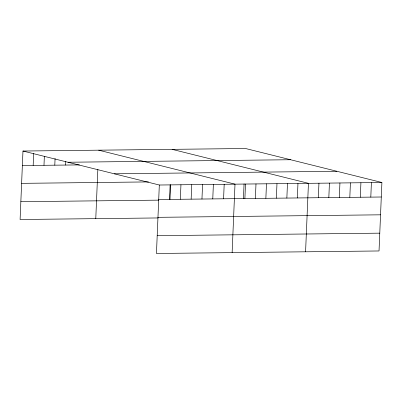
<?xml version="1.0" encoding="UTF-8"?>
<svg xmlns="http://www.w3.org/2000/svg" width="402" height="402" viewBox="0 0 402 402"><rect width="100%" height="100%" fill="white"/><g stroke="black" fill="none" stroke-linecap="round" stroke-linejoin="round"><path stroke-width="0.6" d="M22.969 151.036L159.323 185.015L156.453 253.486L379.031 250.964L381.9 182.498L245.547 148.514L22.969 151.036L20.1 219.502L158.117 217.944M33.17 165.423L33.678 153.333M43.984 165.302L44.366 156.232M54.793 165.177L55.074 158.529M65.606 165.056L65.757 161.428M95.776 218.648L97.837 169.438M169.523 199.402L170.131 184.895M170.001 199.397L170.614 184.719M180.337 199.281L180.945 184.769M191.146 199.156L191.754 184.649M201.96 199.035L202.568 184.528M212.769 198.915L213.377 184.402M223.582 198.789L224.19 184.282M232.13 252.627L234.999 184.156L98.646 150.177M243.451 198.568L244.064 183.89M244.883 198.548L245.491 184.041M255.376 198.432L255.984 183.92M265.868 198.312L266.476 183.804M276.365 198.191L276.973 183.684M286.857 198.075L287.465 183.563M297.349 197.955L297.957 183.448M305.58 251.798L308.45 183.327L172.096 149.348M318.334 197.719L318.942 183.206M328.826 197.598L329.434 183.091M339.318 197.477L339.926 182.97M349.815 197.362L350.423 182.85M360.308 197.241L360.916 182.734M370.8 197.126L371.408 182.614M67.968 162.247L290.546 159.73M22.361 165.544L79.42 164.9M114.329 173.805L336.901 171.282M21.618 183.352L148.524 181.915M159.323 185.015L381.9 182.498M158.715 199.523L381.292 197.005M20.849 201.698L158.86 200.136M157.971 217.331L380.543 214.814M157.197 235.678L379.774 233.16"/></g></svg>
